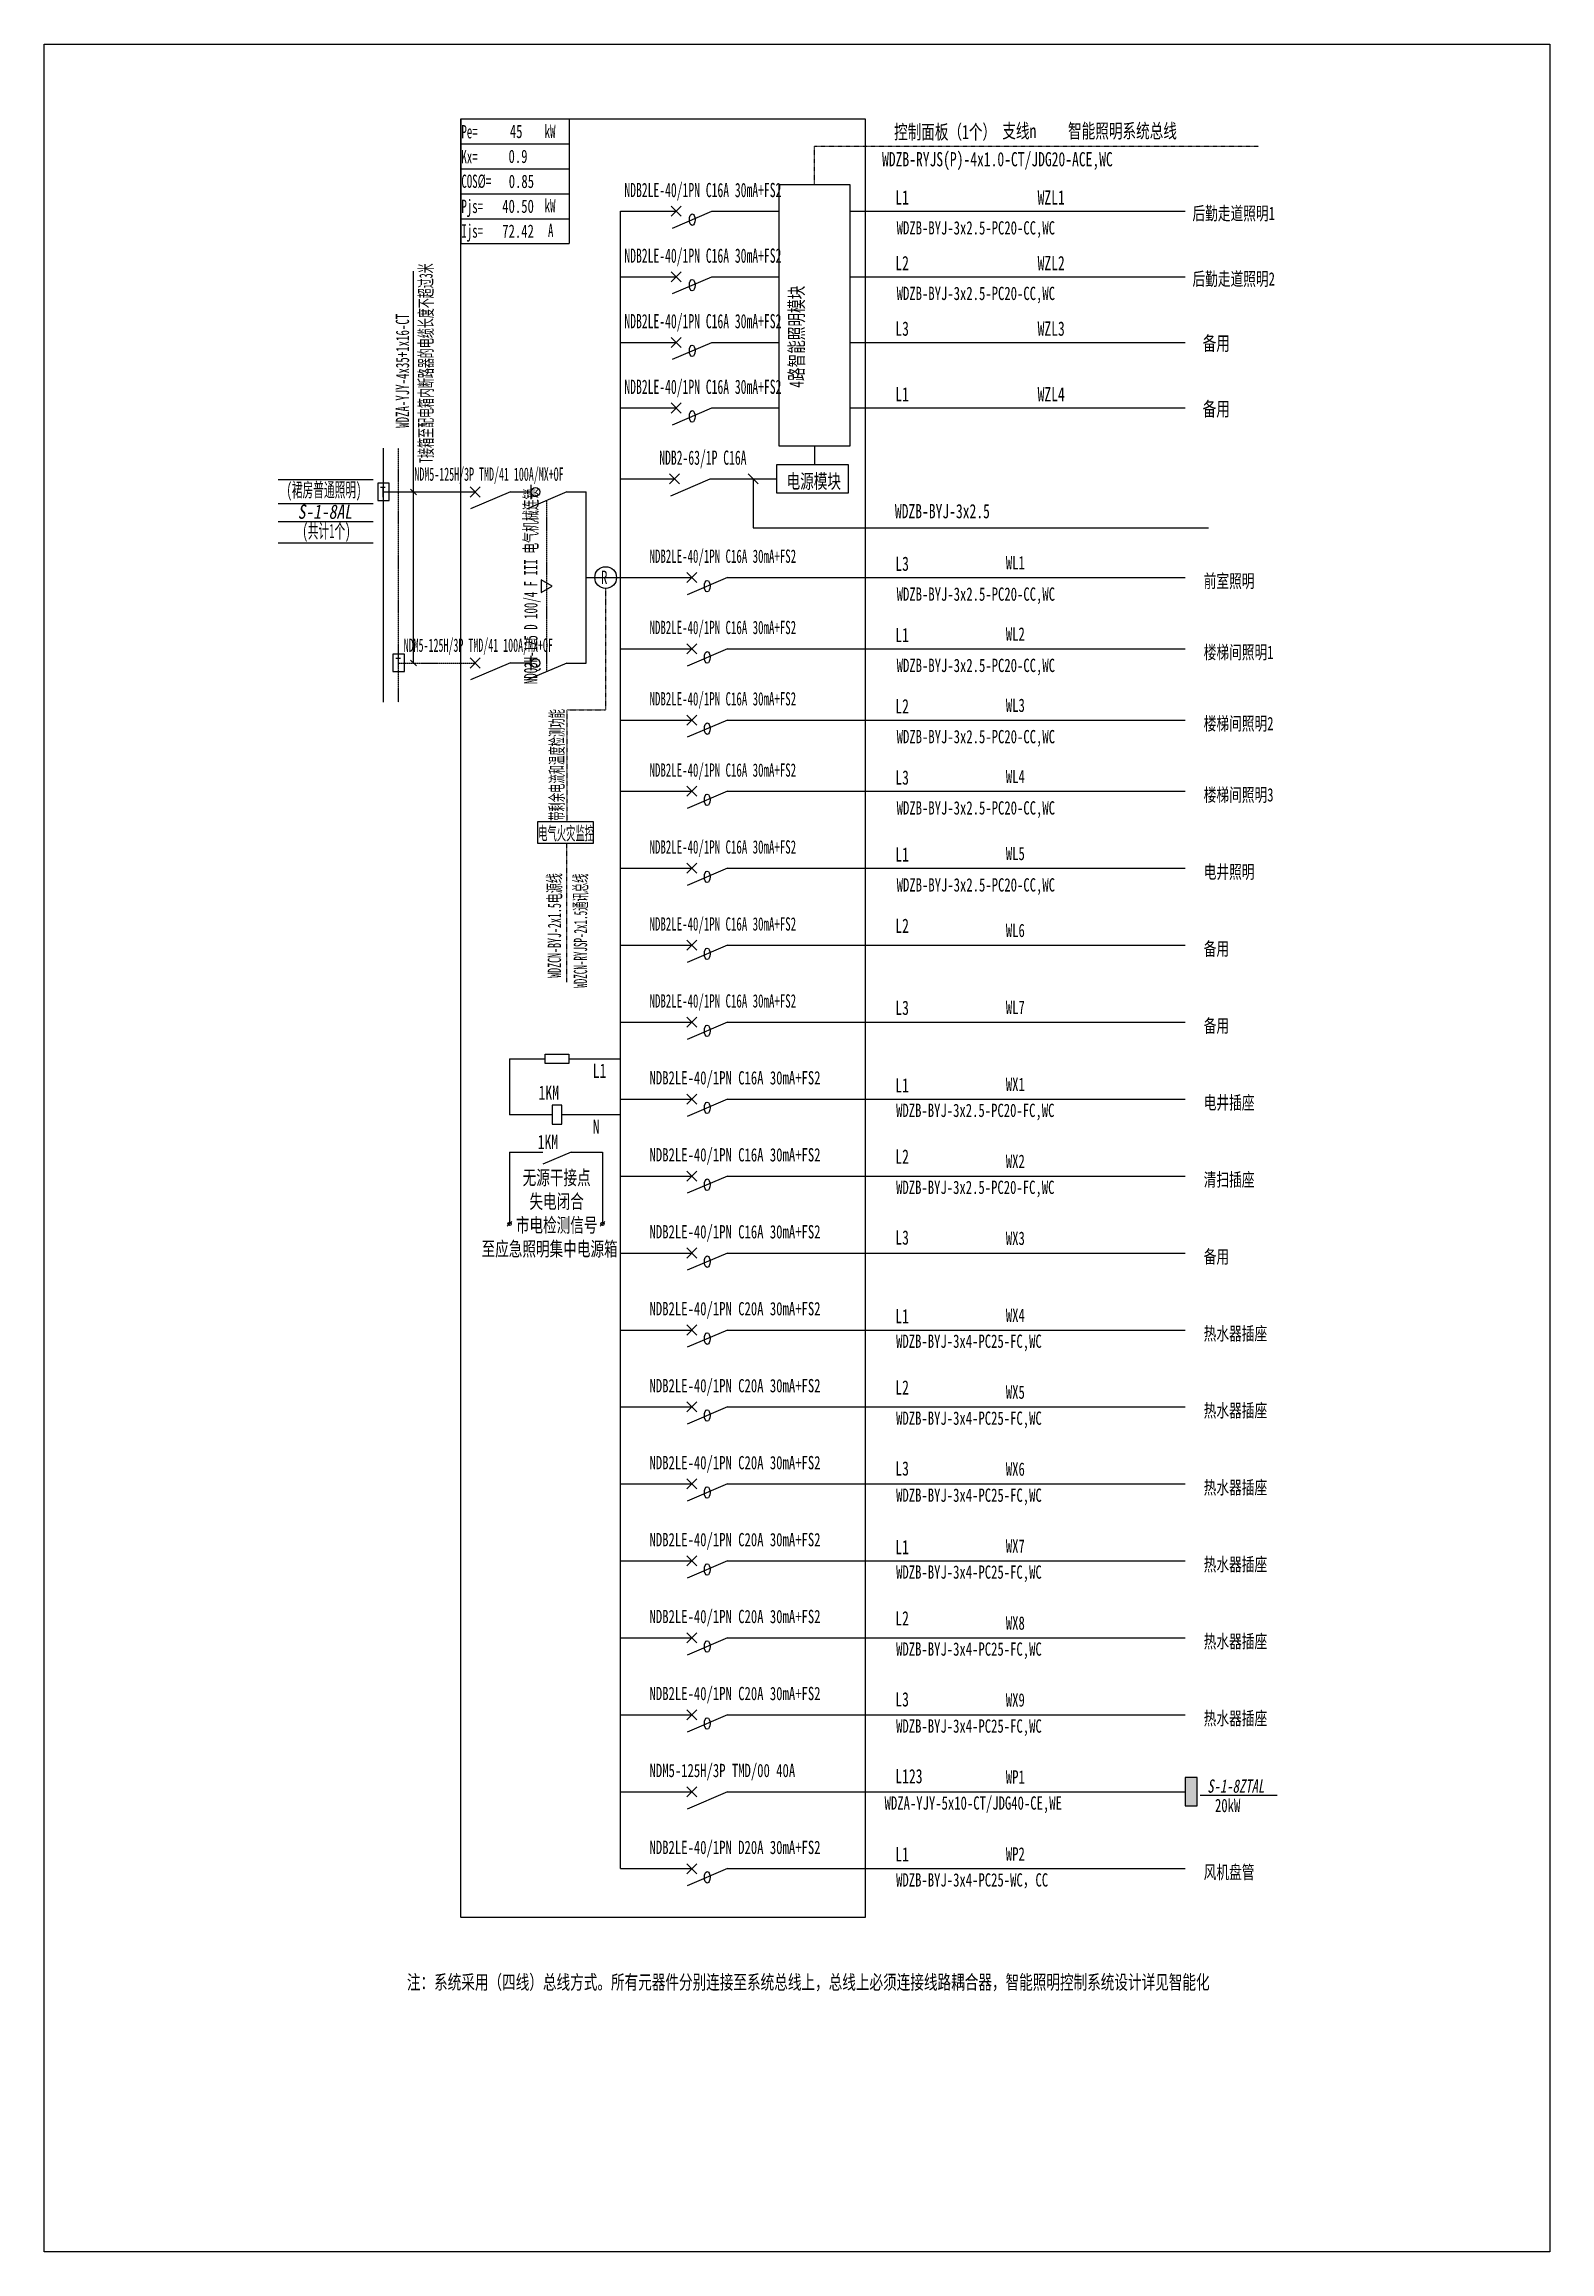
# Model space of a CAD drawing. Extents: x 262508 to 264351, y 363784 to 366486.
import ezdxf
from ezdxf.enums import TextEntityAlignment as Align

# ---------------------------------------------------------------- set-up
doc = ezdxf.new("R2010")
doc.units = 0
doc.header["$MEASUREMENT"] = 0
for name, pattern in [('DASH', [0.35, 0.25, -0.1]), ('DASHDOT', [1, 0.5, -0.25, 0, -0.25]), ('DASHDOT2', [0.5, 0.25, -0.125, 0, -0.125]), ('DASHDOTX2', [2, 1, -0.5, 0, -0.5]), ('DASHED', [0.75, 0.5, -0.25])]:
    doc.linetypes.add(name, pattern=pattern)
for name, color, linetype in [('D_E_Eqpm(强电设备)', 100, 'Continuous'), ('D_E_Eqpm（强电设备）', 100, 'Continuous'), ('D_E_Text(强电文字)', 51, 'Continuous'), ('D_E_Text（强电文字）', 51, 'Continuous'), ('D_E_Tray（强电普通桥架）', 51, 'Continuous'), ('D_E_Wire(强电线缆)', 10, 'Continuous'), ('D_E_WireEm（强电应急照明线缆）', 10, 'DASHED'), ('D_E_Wire（强电线缆）', 10, 'Continuous'), ('D_El_Eqpm（弱电设备）', 100, 'Continuous'), ('D_El_Text（弱电文字）', 51, 'Continuous'), ('DQ-漏电火灾', 80, 'Continuous'), ('DQ_Eqpm', 100, 'Continuous'), ('E_E_Eqpm（强电设备）', 100, 'Continuous'), ('E_E_Wire（强电线缆）', 10, 'Continuous'), ('FL04GGFW_E72-配电箱系统图-塔楼部分$0$D_E_Text（强电文字）', 51, 'Continuous'), ('FL09U293_E72-地下室配电箱系统图$0$D_E_Eqpm（强电设备）', 100, 'Continuous'), ('系统图', 220, 'Continuous')]:
    doc.layers.add(name, color=color, linetype=linetype)
doc.styles.add('FL04GGFW_E72-配电箱系统图-塔楼部分$0$电气', font='', dxfattribs={"width": 0.7})
doc.styles.add('电气', font='', dxfattribs={"width": 0.7})
doc.styles.add('电气箱', font='simhei.ttf', dxfattribs={"width": 0.8, "oblique": 10})
doc.styles.get('FL04GGFW_E72-配电箱系统图-塔楼部分$0$电气').set_extended_font_data('SimSun')
doc.styles.get('电气').set_extended_font_data('SimSun')

msp = doc.modelspace()

# ---------------------------------------------------------------- hatches: boundary and pattern name
at = {"layer": 'D_E_Eqpm（强电设备）'}
msp.add_hatch(color=51, dxfattribs=at).paths.add_polyline_path([(263904.8, 364365), (263919.3, 364365), (263919.3, 364330.1), (263904.8, 364330.1)])

# ---------------------------------------------------------------- linework, layer by layer
at = {"linetype": 'DASHED'}
for p, q in [((263018.2, 366394.5, 0), (263513.1, 366394.5, 0)), ((263018.2, 364193.8, 0), (263018.2, 366394.5, 0)), ((263513.1, 366394.5, 0), (263513.1, 364193.8, 0)), ((263513.1, 364193.8, 0), (263018.2, 364193.8, 0))]:
    msp.add_line(p, q, dxfattribs=at)
for p, q in [((262794.5, 365953.1, 0), (262910.8, 365953.1, 0)), ((262794.5, 365923.8, 0), (262910.8, 365923.8, 0)), ((262794.5, 365902, 0), (262910.8, 365902, 0)), ((262794.5, 365875.7, 0), (262910.8, 365875.7, 0))]:
    msp.add_line(p, q)
at = {"layer": 'D_E_Eqpm(强电设备)'}
for p, q in [((263029.3, 365931.8, 0), (263041.6, 365944.2, 0)), ((263041.6, 365931.8, 0), (263029.3, 365944.2, 0)), ((263029.3, 365722.5, 0), (263041.6, 365734.9, 0)), ((263041.6, 365722.5, 0), (263029.3, 365734.9, 0))]:
    msp.add_line(p, q, dxfattribs=at)
at = {"layer": 'D_E_Eqpm（强电设备）'}
for p, q in [((263494.5, 366314, 0), (263407.3, 366314, 0)), ((263407.3, 366314, 0), (263407.3, 365994.6, 0)), ((263494.5, 365994.6, 0), (263494.5, 366314, 0)), ((263407.3, 365994.6, 0), (263494.5, 365994.6, 0)), ((263104.2, 365929.3, 0), (263104.2, 365946.7, 0)), ((263405, 365971.5, 0), (263492.3, 365971.5, 0)), ((263405, 365936.6, 0), (263405, 365971.5, 0)), ((263492.3, 365971.5, 0), (263492.3, 365936.6, 0)), ((263147.8, 365938, 0), (263098.6, 365916.9, 0)), ((263492.3, 365936.6, 0), (263405, 365936.6, 0)), ((263294.5, 365827.2, 0), (263306.8, 365839.5, 0)), ((263306.8, 365827.2, 0), (263294.5, 365839.5, 0)), ((263129.9, 365822.8, 0), (263116.5, 365830.6, 0)), ((263116.5, 365830.6, 0), (263116.5, 365815, 0)), ((263116.5, 365815, 0), (263129.9, 365822.8, 0)), ((263344.3, 365833.3, 0), (263295.1, 365812.2, 0)), ((263104.2, 365720, 0), (263104.2, 365737.4, 0)), ((263294.5, 365740, 0), (263306.8, 365752.3, 0)), ((263306.8, 365740, 0), (263294.5, 365752.3, 0)), ((263344.3, 365746.1, 0), (263295.1, 365725, 0)), ((263147.8, 365728.7, 0), (263098.6, 365707.6, 0)), ((263294.5, 365652.8, 0), (263306.8, 365665.1, 0)), ((263306.8, 365652.8, 0), (263294.5, 365665.1, 0)), ((263344.3, 365658.9, 0), (263295.1, 365637.8, 0)), ((263294.5, 365565.6, 0), (263306.8, 365577.9, 0)), ((263306.8, 365565.6, 0), (263294.5, 365577.9, 0)), ((263344.3, 365571.7, 0), (263295.1, 365550.6, 0)), ((263294.5, 365471.4, 0), (263306.8, 365483.7, 0)), ((263306.8, 365471.4, 0), (263294.5, 365483.7, 0)), ((263344.3, 365477.6, 0), (263295.1, 365456.4, 0)), ((263294.5, 365377.2, 0), (263306.8, 365389.5, 0)), ((263306.8, 365377.2, 0), (263294.5, 365389.5, 0)), ((263344.3, 365383.4, 0), (263295.1, 365362.3, 0)), ((263294.5, 365283, 0), (263306.8, 365295.4, 0)), ((263306.8, 365283, 0), (263294.5, 365295.4, 0)), ((263344.3, 365289.2, 0), (263295.1, 365268.1, 0)), ((263121.2, 365250.1, 0), (263150.2, 365250.1, 0)), ((263121.2, 365238.5, 0), (263121.2, 365250.1, 0)), ((263150.2, 365250.1, 0), (263150.2, 365238.5, 0)), ((263150.2, 365238.5, 0), (263121.2, 365238.5, 0)), ((263294.5, 365188.9, 0), (263306.8, 365201.2, 0)), ((263306.8, 365188.9, 0), (263294.5, 365201.2, 0)), ((263344.3, 365195, 0), (263295.1, 365173.9, 0)), ((263141.5, 365187.5, 0), (263129.9, 365187.5, 0)), ((263129.9, 365187.5, 0), (263129.9, 365164.3, 0)), ((263129.9, 365164.3, 0), (263141.5, 365164.3, 0)), ((263141.5, 365164.3, 0), (263141.5, 365187.5, 0)), ((263152.9, 365130.1, 0), (263118.5, 365115.4, 0)), ((263294.5, 365094.7, 0), (263306.8, 365107, 0)), ((263306.8, 365094.7, 0), (263294.5, 365107, 0)), ((263344.3, 365100.9, 0), (263295.1, 365079.8, 0)), ((263074.9, 365039.7, 0), (263080.5, 365045.2, 0)), ((263188.5, 365039.7, 0), (263194.1, 365045.2, 0)), ((263294.5, 365000.5, 0), (263306.8, 365012.9, 0)), ((263306.8, 365000.5, 0), (263294.5, 365012.9, 0)), ((263344.3, 365006.7, 0), (263295.1, 364985.6, 0)), ((263294.5, 364906.4, 0), (263306.8, 364918.7, 0)), ((263306.8, 364906.4, 0), (263294.5, 364918.7, 0)), ((263344.3, 364912.5, 0), (263295.1, 364891.4, 0)), ((263294.5, 364812.2, 0), (263306.8, 364824.5, 0)), ((263306.8, 364812.2, 0), (263294.5, 364824.5, 0)), ((263344.3, 364818.4, 0), (263295.1, 364797.3, 0)), ((263294.5, 364718, 0), (263306.8, 364730.4, 0)), ((263306.8, 364718, 0), (263294.5, 364730.4, 0)), ((263344.3, 364724.2, 0), (263295.1, 364703.1, 0)), ((263294.5, 364623.9, 0), (263306.8, 364636.2, 0)), ((263306.8, 364623.9, 0), (263294.5, 364636.2, 0)), ((263344.3, 364630, 0), (263295.1, 364608.9, 0)), ((263294.5, 364529.7, 0), (263306.8, 364542, 0)), ((263306.8, 364529.7, 0), (263294.5, 364542, 0)), ((263344.3, 364535.9, 0), (263295.1, 364514.8, 0)), ((263294.5, 364435.5, 0), (263306.8, 364447.9, 0)), ((263306.8, 364435.5, 0), (263294.5, 364447.9, 0)), ((263344.3, 364441.7, 0), (263295.1, 364420.6, 0)), ((263294.5, 364341.4, 0), (263306.8, 364353.7, 0)), ((263306.8, 364341.4, 0), (263294.5, 364353.7, 0)), ((263344.3, 364347.5, 0), (263295.1, 364326.4, 0)), ((263294.5, 364247.2, 0), (263306.8, 364259.5, 0)), ((263306.8, 364247.2, 0), (263294.5, 364259.5, 0)), ((263344.3, 364253.4, 0), (263295.1, 364232.2, 0))]:
    msp.add_line(p, q, dxfattribs=at)
at = {"layer": 'D_E_Eqpm（强电设备）', "linetype": 'DASH'}
msp.add_line((263123.2, 365718.1, 0), (263123.2, 365927.4, 0), dxfattribs=at)
at = {"layer": 'D_E_Eqpm（强电设备）', "elevation": 0}
msp.add_lwpolyline([(263919.3, 364330.1), (263919.3, 364365), (263904.8, 364365), (263904.8, 364330.1)], close=True, dxfattribs=at)
at = {"layer": 'D_E_Eqpm（强电设备）'}
for centre, radius in [((263109.5, 365938, 0), 5.3), ((263109.5, 365728.7, 0), 5.3), ((263077.7, 365042.4, 0), 2.09), ((263191.3, 365042.4, 0), 2.09)]:
    msp.add_circle(centre, radius, dxfattribs=at)
for centre in [(263301.3, 366271.2, 0), (263301.3, 366191, 0), (263301.3, 366110.7, 0), (263301.3, 366030.5, 0), (263319.7, 365822.8, 0), (263319.7, 365735.6, 0), (263319.7, 365648.4, 0), (263319.7, 365561.2, 0), (263319.7, 365467, 0), (263319.7, 365372.8, 0), (263319.7, 365278.7, 0), (263319.7, 365184.5, 0), (263319.7, 365090.3, 0), (263319.7, 364996.2, 0), (263319.7, 364902, 0), (263319.7, 364807.8, 0), (263319.7, 364713.6, 0), (263319.7, 364619.5, 0), (263319.7, 364525.3, 0), (263319.7, 364431.1, 0), (263319.7, 364242.8, 0)]:
    msp.add_ellipse(centre, major_axis=(0, 7.02), ratio=0.500475, dxfattribs=at)
at = {"layer": 'D_E_Text(强电文字)', "color": 51}
for p, q in [((262960.2, 365728.7, 0), (262960.2, 366208.4, 0)), ((262956.6, 365941.6, 0), (262963.9, 365934.4, 0)), ((262956.6, 365732.3, 0), (262963.9, 365725.1, 0))]:
    msp.add_line(p, q, dxfattribs=at)
at = {"layer": 'D_E_Text（强电文字）'}
for p, q in [((263018.2, 366394.5, 0), (263150.5, 366394.5, 0)), ((263018.2, 366394.5, 0), (263018.2, 366241.9, 0)), ((263150.5, 366394.5, 0), (263150.5, 366241.9, 0)), ((263018.2, 366364, 0), (263150.5, 366364, 0)), ((263018.2, 366333.4, 0), (263150.5, 366333.4, 0)), ((263018.2, 366302.9, 0), (263150.5, 366302.9, 0)), ((263018.2, 366272.4, 0), (263150.5, 366272.4, 0)), ((263018.2, 366241.9, 0), (263150.5, 366241.9, 0)), ((264017.2, 364343, 0), (263923.1, 364343, 0))]:
    msp.add_line(p, q, dxfattribs=at)
at = {"layer": 'D_E_Wire(强电线缆)'}
for p, q in [((263213.5, 364253.4, 0), (263213.5, 366281.5, 0)), ((262923.3, 365680.7, 0), (262923.3, 365991.8, 0)), ((262923.3, 365938, 0), (263035.5, 365938, 0))]:
    msp.add_line(p, q, dxfattribs=at)
at = {"layer": 'D_E_Wire(强电线缆)', "color": 10}
for p, q in [((263213.5, 366281.5, 0), (263281.8, 366281.5, 0)), ((263325.4, 366281.5, 0), (263407.3, 366281.5, 0)), ((263494.5, 366281.5, 0), (263904.8, 366281.5, 0)), ((263213.5, 366201.3, 0), (263281.8, 366201.3, 0)), ((263325.4, 366201.3, 0), (263407.3, 366201.3, 0)), ((263494.5, 366201.3, 0), (263904.8, 366201.3, 0)), ((263213.5, 366121, 0), (263281.8, 366121, 0)), ((263325.4, 366121, 0), (263407.3, 366121, 0)), ((263494.5, 366121, 0), (263904.8, 366121, 0)), ((263213.5, 366040.8, 0), (263281.8, 366040.8, 0)), ((263325.4, 366040.8, 0), (263407.3, 366040.8, 0)), ((263494.5, 366040.8, 0), (263904.8, 366040.8, 0)), ((263213.5, 365954, 0), (263279.5, 365954, 0)), ((263323.1, 365954, 0), (263405, 365954, 0)), ((263344.3, 365571.7, 0), (263486.7, 365571.7, 0)), ((263486.7, 365571.7, 0), (263904.8, 365571.7, 0))]:
    msp.add_line(p, q, dxfattribs=at)
at = {"layer": 'D_E_Wire(强电线缆)', "linetype": 'DASH'}
for p, q in [((262941.9, 365680.7, 0), (262941.9, 365991.8, 0)), ((262941.9, 365728.7, 0), (263035.5, 365728.7, 0))]:
    msp.add_line(p, q, dxfattribs=at)
at = {"layer": 'D_E_WireEm（强电应急照明线缆）'}
msp.add_line((263104.2, 365728.7, 0), (263078.2, 365728.7, 0), dxfattribs=at)
at = {"layer": 'D_E_Wire（强电线缆）', "linetype": 'DASHDOT2'}
for p, q in [((263450.9, 366361.1, 0), (263994.3, 366361.1, 0)), ((263450.9, 366314, 0), (263450.9, 366361.1, 0))]:
    msp.add_line(p, q, dxfattribs=at)
at = {"layer": 'D_E_Wire（强电线缆）'}
for p, q in [((263078.9, 365938.3, 0), (263104.2, 365938, 0)), ((263147.8, 365938, 0), (263171.3, 365938, 0)), ((263171.3, 365728.7, 0), (263171.3, 365938, 0)), ((263171.3, 365833.3, 0), (263213.5, 365833.3, 0)), ((263213.5, 365833.3, 0), (263300.7, 365833.3, 0)), ((263344.3, 365833.3, 0), (263904.8, 365833.3, 0)), ((263213.5, 365746.1, 0), (263300.7, 365746.1, 0)), ((263344.3, 365746.1, 0), (263904.8, 365746.1, 0)), ((263147.8, 365728.7, 0), (263171.3, 365728.7, 0)), ((263213.5, 365658.9, 0), (263300.7, 365658.9, 0)), ((263344.3, 365658.9, 0), (263904.8, 365658.9, 0)), ((263213.5, 365571.7, 0), (263300.7, 365571.7, 0)), ((263213.5, 365477.6, 0), (263300.7, 365477.6, 0)), ((263344.3, 365477.6, 0), (263904.8, 365477.6, 0)), ((263213.5, 365383.4, 0), (263300.7, 365383.4, 0)), ((263344.3, 365383.4, 0), (263904.8, 365383.4, 0)), ((263213.5, 365289.2, 0), (263300.7, 365289.2, 0)), ((263344.3, 365289.2, 0), (263904.8, 365289.2, 0)), ((263213.5, 365195, 0), (263300.7, 365195, 0)), ((263344.3, 365195, 0), (263904.8, 365195, 0)), ((263213.5, 365100.9, 0), (263300.7, 365100.9, 0)), ((263344.3, 365100.9, 0), (263904.8, 365100.9, 0)), ((263213.5, 365006.7, 0), (263300.7, 365006.7, 0)), ((263344.3, 365006.7, 0), (263904.8, 365006.7, 0)), ((263213.5, 364912.5, 0), (263300.7, 364912.5, 0)), ((263344.3, 364912.5, 0), (263904.8, 364912.5, 0)), ((263213.5, 364818.4, 0), (263300.7, 364818.4, 0)), ((263344.3, 364818.4, 0), (263904.8, 364818.4, 0)), ((263213.5, 364724.2, 0), (263300.7, 364724.2, 0)), ((263344.3, 364724.2, 0), (263904.8, 364724.2, 0)), ((263213.5, 364630, 0), (263300.7, 364630, 0)), ((263344.3, 364630, 0), (263904.8, 364630, 0)), ((263213.5, 364535.9, 0), (263300.7, 364535.9, 0)), ((263344.3, 364535.9, 0), (263904.8, 364535.9, 0)), ((263213.5, 364441.7, 0), (263300.7, 364441.7, 0)), ((263344.3, 364441.7, 0), (263904.8, 364441.7, 0)), ((263213.5, 364347.5, 0), (263300.7, 364347.5, 0)), ((263344.3, 364347.5, 0), (263904.8, 364347.5, 0)), ((263213.5, 364253.4, 0), (263300.7, 364253.4, 0)), ((263344.3, 364253.4, 0), (263904.8, 364253.4, 0))]:
    msp.add_line(p, q, dxfattribs=at)
at = {"layer": 'D_E_Wire（强电线缆）', "ltscale": 3.5}
for p, q in [((263077.7, 365244.3, 0), (263121.2, 365244.3, 0)), ((263077.7, 365244.3, 0), (263077.7, 365175.9, 0)), ((263150.2, 365244.3, 0), (263213.5, 365244.3, 0)), ((263129.9, 365175.9, 0), (263077.7, 365175.9, 0)), ((263213.5, 365175.9, 0), (263141.5, 365175.9, 0)), ((263077.7, 365130.1, 0), (263118.5, 365130.1, 0)), ((263077.7, 365130.1, 0), (263077.7, 365044.5, 0)), ((263152.9, 365130.1, 0), (263191.3, 365130.1, 0)), ((263191.3, 365130.1, 0), (263191.3, 365044.5, 0))]:
    msp.add_line(p, q, dxfattribs=at)
at = {"layer": 'D_El_Eqpm（弱电设备）', "color": 3}
for p, q in [((263112.3, 365534.7, 0), (263180.2, 365534.7, 0)), ((263112.3, 365508, 0), (263112.3, 365534.7, 0)), ((263180.2, 365534.7, 0), (263180.2, 365508, 0)), ((263180.2, 365508, 0), (263112.3, 365508, 0)), ((263180.2, 365508, 0), (263112.3, 365508, 0))]:
    msp.add_line(p, q, dxfattribs=at)
at = {"layer": 'DQ-漏电火灾', "linetype": 'DASHDOT', "ltscale": 0.5}
for p, q in [((263195.3, 365820, 0), (263195.3, 365671.5, 0)), ((263147.7, 365671.5, 0), (263147.7, 365534.7, 0)), ((263147.7, 365671.5, 0), (263195.3, 365671.5, 0)), ((263147.7, 365338.2, 0), (263147.7, 365508, 0))]:
    msp.add_line(p, q, dxfattribs=at)
at = {"layer": 'DQ-漏电火灾', "color": 3}
msp.add_circle((263195.3, 365833.3, 0), 13.3, dxfattribs=at)
at = {"layer": 'DQ_Eqpm'}
for p, q in [((262930.3, 365948.7, 0), (262916.3, 365948.7, 0)), ((262916.3, 365948.7, 0), (262916.3, 365927.7, 0)), ((262930.3, 365927.7, 0), (262930.3, 365948.7, 0)), ((262916.3, 365927.7, 0), (262930.3, 365927.7, 0)), ((262948.9, 365739.4, 0), (262934.9, 365739.4, 0)), ((262934.9, 365739.4, 0), (262934.9, 365718.4, 0)), ((262948.9, 365718.4, 0), (262948.9, 365739.4, 0)), ((262934.9, 365718.4, 0), (262948.9, 365718.4, 0))]:
    msp.add_line(p, q, dxfattribs=at)
at = {"layer": 'E_E_Eqpm（强电设备）', "color": 100}
for p, q in [((263275.6, 366275.4, 0), (263287.9, 366287.7, 0)), ((263287.9, 366275.4, 0), (263275.6, 366287.7, 0)), ((263277.3, 366260.9, 0), (263325.4, 366281.5, 0)), ((263275.6, 366195.1, 0), (263287.9, 366207.5, 0)), ((263287.9, 366195.1, 0), (263275.6, 366207.5, 0)), ((263277.3, 366180.7, 0), (263325.4, 366201.3, 0)), ((263275.6, 366114.9, 0), (263287.9, 366127.2, 0)), ((263287.9, 366114.9, 0), (263275.6, 366127.2, 0)), ((263277.3, 366100.4, 0), (263325.4, 366121, 0)), ((263275.6, 366034.6, 0), (263287.9, 366047, 0)), ((263287.9, 366034.6, 0), (263275.6, 366047, 0)), ((263277.3, 366020.2, 0), (263325.4, 366040.8, 0)), ((263273.3, 365947.8, 0), (263285.7, 365960.2, 0)), ((263285.7, 365947.8, 0), (263273.3, 365960.2, 0)), ((263275, 365933.4, 0), (263323.1, 365954, 0))]:
    msp.add_line(p, q, dxfattribs=at)
at = {"layer": 'E_E_Wire（强电线缆）'}
msp.add_line((263450.9, 365994.6, 0), (263450.9, 365971.5, 0), dxfattribs=at)
at = {"layer": 'FL04GGFW_E72-配电箱系统图-塔楼部分$0$D_E_Text（强电文字）'}
for p, q in [((263382, 365947.8, 0), (263369.7, 365960.2, 0)), ((263375.8, 365954, 0), (263375.8, 365894.3, 0)), ((263375.8, 365894.3, 0), (263933, 365894.3, 0))]:
    msp.add_line(p, q, dxfattribs=at)
at = {"layer": 'FL09U293_E72-地下室配电箱系统图$0$D_E_Eqpm（强电设备）'}
for p, q in [((263078.9, 365938.3, 0), (263029.8, 365917.3, 0)), ((263078.9, 365729, 0), (263029.8, 365708, 0))]:
    msp.add_line(p, q, dxfattribs=at)
at = {"layer": '系统图', "ltscale": 9973.992009}
msp.add_lwpolyline([(262508, 366486), (264351, 366486), (264351, 363784.5), (262508, 363784.5)], close=True, dxfattribs=at)

# ---------------------------------------------------------------- texts
at = {"layer": 'D_E_Text(强电文字)', "style": 'FL04GGFW_E72-配电箱系统图-塔楼部分$0$电气', "width": 0.6}
for s, p in [('NDB2LE-40/1PN C16A 30mA+FS2', (263314.3, 366298.8, 0)), ('NDB2LE-40/1PN C16A 30mA+FS2', (263314.3, 366218.5, 0)), ('NDB2LE-40/1PN C16A 30mA+FS2', (263314.3, 366138.3, 0)), ('NDB2LE-40/1PN C16A 30mA+FS2', (263314.3, 366058, 0)), ('NDB2-63/1P C16A', (263314.3, 365971.3, 0))]:
    msp.add_text(s, height=17.442, dxfattribs=at).set_placement(p, align=Align.CENTER)
at = {"layer": 'D_E_Text(强电文字)', "color": 51, "style": 'FL04GGFW_E72-配电箱系统图-塔楼部分$0$电气', "width": 0.7}
for s, p in [('L1', (263549.9, 366289.7, 0)), ('L2', (263549.9, 366209.4, 0)), ('L3', (263549.9, 366129.2, 0)), ('L1', (263549.9, 366048.9, 0)), ('L3', (263549.9, 365841.5, 0)), ('L1', (263549.9, 365754.3, 0)), ('L2', (263549.9, 365667.1, 0)), ('L3', (263549.9, 365579.9, 0)), ('L1', (263549.9, 365485.7, 0)), ('L2', (263549.9, 365398.5, 0)), ('L3', (263549.9, 365298.1, 0)), ('L1', (263549.9, 365203.2, 0)), ('L2', (263549.9, 365116, 0)), ('L3', (263549.9, 365017, 0)), ('L1', (263549.9, 364920.7, 0)), ('L2', (263549.9, 364833.5, 0)), ('L3', (263549.9, 364734.4, 0)), ('L1', (263549.9, 364638.2, 0)), ('L2', (263549.9, 364551, 0)), ('L3', (263549.9, 364451.9, 0)), ('L123', (263549.9, 364357.8, 0)), ('L1', (263549.9, 364262.3, 0))]:
    msp.add_text(s, height=17.44, dxfattribs=at).set_placement(p)
at = {"layer": 'D_E_Text(强电文字)', "style": 'FL04GGFW_E72-配电箱系统图-塔楼部分$0$电气', "width": 0.7}
for s, height, p in [('WZL1', 17.44, (263724, 366289.7, 0)), ('WDZB-BYJ-3x2.5-PC20-CC,WC', 16.279, (263551.5, 366253.1, 0)), ('WZL2', 17.44, (263724, 366209.4, 0)), ('WDZB-BYJ-3x2.5-PC20-CC,WC', 16.279, (263551.5, 366172.9, 0)), ('WZL3', 17.44, (263724, 366129.2, 0)), ('WZL4', 17.44, (263724, 366048.9, 0)), ('WDZB-BYJ-3x2.5', 17.442, (263549.3, 365905.8, 0)), ('WDZB-BYJ-3x2.5-PC20-CC,WC', 16.279, (263551.5, 365804.9, 0)), ('WDZB-BYJ-3x2.5-PC20-CC,WC', 16.279, (263551.5, 365717.7, 0)), ('WDZB-BYJ-3x2.5-PC20-CC,WC', 16.279, (263551.5, 365630.5, 0)), ('WDZB-BYJ-3x2.5-PC20-CC,WC', 16.279, (263551.5, 365543.3, 0)), ('WDZB-BYJ-3x2.5-PC20-CC,WC', 16.279, (263551.5, 365449.1, 0)), ('注：系统采用（四线）总线方式。所有元器件分别连接至系统总线上，总线上必须连接线路耦合器，智能照明控制系统设计详见智能化', 17.442, (262952, 364105.8, 0))]:
    msp.add_text(s, height=height, dxfattribs=at).set_placement(p)
at = {"layer": 'D_E_Text(强电文字)', "color": 51, "style": '电气'}
for s, width, p in [('T接箱至配电箱内断路器的电缆长度不超过3米', 0.55, (262983.4, 365973.6, 0)), ('WDZA-YJY-4x35+1x16-CT', 0.6, (262954.7, 366016.5, 0))]:
    msp.add_text(s, height=16.279, rotation=90, dxfattribs=dict(at, width=width)).set_placement(p)
at = {"layer": 'D_E_Text(强电文字)', "color": 51, "style": '电气', "width": 0.7}
for p in [(263942.7, 366111.2, 0), (263942.7, 366030.9, 0)]:
    msp.add_text('备用', height=17.44, dxfattribs=at).set_placement(p, align=Align.CENTER)
at = {"layer": 'D_E_Text（强电文字）', "linetype": 'Continuous', "style": '电气', "width": 0.6}
for s, height, p in [('Pe=', 16.28, (263018.7, 366370.7, 0)), ('kW', 16.28, (263120.6, 366371.3, 0)), ('Kx=', 16.28, (263018.7, 366340.1, 0)), ('COS%%C=', 16.28, (263018.7, 366310.1, 0)), ('Pjs=', 16.28, (263018.7, 366279.4, 0)), ('kW', 16.28, (263120.6, 366280.4, 0)), ('Ijs=', 16.28, (263018.7, 366249.2, 0)), ('A', 16.3, (263124.7, 366249.9, 0))]:
    msp.add_text(s, height=height, dxfattribs=at).set_placement(p)
at = {"layer": 'D_E_Text（强电文字）', "style": '电气'}
for s, height, width, p in [('45', 16.28, 0.7, (263078, 366371.1, 0)), ('0.9', 16.28, 0.7, (263076.4, 366340.6, 0)), (' 0.85', 16.28, 0.7, (263068.9, 366310, 0)), ('后勤走道照明1', 16.28, 0.7, (263913.5, 366270.8, 0)), ('后勤走道照明2', 16.28, 0.7, (263913.5, 366190.6, 0)), ('电源模块', 17.44, 0.7, (263416.7, 365942.4, 0)), ('NDB2LE-40/1PN C16A 30mA+FS2', 16.279, 0.6, (263249, 365851.3, 0)), ('WL1', 16.28, 0.7, (263685.1, 365843.3, 0)), ('前室照明', 16.28, 0.7, (263927.3, 365820.9, 0)), ('NDB2LE-40/1PN C16A 30mA+FS2', 16.279, 0.6, (263249, 365764.1, 0)), ('WL2', 16.28, 0.7, (263685.1, 365756.1, 0)), ('楼梯间照明1', 16.28, 0.7, (263927.3, 365733.7, 0)), ('NDB2LE-40/1PN C16A 30mA+FS2', 16.279, 0.6, (263249, 365676.8, 0)), ('WL3', 16.28, 0.7, (263685.1, 365668.9, 0)), ('楼梯间照明2', 16.28, 0.7, (263927.3, 365646.5, 0)), ('NDB2LE-40/1PN C16A 30mA+FS2', 16.279, 0.6, (263249, 365589.6, 0)), ('WL4', 16.28, 0.7, (263685.1, 365581.7, 0)), ('楼梯间照明3', 16.28, 0.7, (263927.3, 365559.3, 0)), ('NDB2LE-40/1PN C16A 30mA+FS2', 16.279, 0.6, (263249, 365495.5, 0)), ('WL5', 16.28, 0.7, (263685.1, 365487.5, 0)), ('电井照明', 16.28, 0.7, (263927.3, 365465.1, 0)), ('NDB2LE-40/1PN C16A 30mA+FS2', 16.279, 0.6, (263249, 365401.3, 0)), ('WL6', 16.28, 0.7, (263685.1, 365393.4, 0)), ('备用', 16.28, 0.7, (263927.3, 365370.9, 0)), ('NDB2LE-40/1PN C16A 30mA+FS2', 16.279, 0.6, (263249, 365307.1, 0)), ('WL7', 16.28, 0.7, (263685.1, 365299.2, 0)), ('备用', 16.28, 0.7, (263927.3, 365276.7, 0)), ('NDB2LE-40/1PN C16A 30mA+FS2', 16.279, 0.7, (263249, 365213, 0)), ('WX1', 16.28, 0.7, (263685.1, 365205, 0)), ('WDZB-BYJ-3x2.5-PC20-FC,WC', 16.279, 0.7, (263550.8, 365173.2, 0)), ('电井插座', 16.28, 0.7, (263927.3, 365182.6, 0)), ('NDB2LE-40/1PN C16A 30mA+FS2', 16.279, 0.7, (263249, 365118.8, 0)), ('WX2', 16.28, 0.7, (263685.1, 365110.9, 0)), ('WDZB-BYJ-3x2.5-PC20-FC,WC', 16.279, 0.7, (263550.8, 365079, 0)), ('清扫插座', 16.28, 0.7, (263927.3, 365088.4, 0)), ('NDB2LE-40/1PN C16A 30mA+FS2', 16.279, 0.7, (263249, 365024.6, 0)), ('WX3', 16.28, 0.7, (263685.1, 365016.7, 0)), ('备用', 16.28, 0.7, (263927.3, 364994.2, 0)), ('NDB2LE-40/1PN C20A 30mA+FS2', 16.279, 0.7, (263249, 364930.5, 0)), ('WX4', 16.28, 0.7, (263685.1, 364922.5, 0)), ('热水器插座', 16.28, 0.7, (263927.3, 364900.1, 0)), ('WDZB-BYJ-3x4-PC25-FC,WC', 16.279, 0.7, (263550.8, 364890.7, 0)), ('NDB2LE-40/1PN C20A 30mA+FS2', 16.279, 0.7, (263249, 364836.3, 0)), ('WX5', 16.28, 0.7, (263685.1, 364828.4, 0)), ('WDZB-BYJ-3x4-PC25-FC,WC', 16.279, 0.7, (263550.8, 364796.5, 0)), ('热水器插座', 16.28, 0.7, (263927.3, 364805.9, 0)), ('NDB2LE-40/1PN C20A 30mA+FS2', 16.279, 0.7, (263249, 364742.1, 0)), ('WX6', 16.28, 0.7, (263685.1, 364734.2, 0)), ('热水器插座', 16.28, 0.7, (263927.3, 364711.7, 0)), ('WDZB-BYJ-3x4-PC25-FC,WC', 16.279, 0.7, (263550.8, 364702.3, 0)), ('NDB2LE-40/1PN C20A 30mA+FS2', 16.279, 0.7, (263249, 364647.9, 0)), ('WX7', 16.28, 0.7, (263685.1, 364640, 0)), ('WDZB-BYJ-3x4-PC25-FC,WC', 16.279, 0.7, (263550.8, 364608.2, 0)), ('热水器插座', 16.28, 0.7, (263927.3, 364617.6, 0)), ('NDB2LE-40/1PN C20A 30mA+FS2', 16.279, 0.7, (263249, 364553.8, 0)), ('WX8', 16.28, 0.7, (263685.1, 364545.8, 0)), ('热水器插座', 16.28, 0.7, (263927.3, 364523.4, 0)), ('WDZB-BYJ-3x4-PC25-FC,WC', 16.279, 0.7, (263550.8, 364514, 0)), ('NDB2LE-40/1PN C20A 30mA+FS2', 16.279, 0.7, (263249, 364459.6, 0)), ('WX9', 16.28, 0.7, (263685.1, 364451.7, 0)), ('WDZB-BYJ-3x4-PC25-FC,WC', 16.279, 0.7, (263550.8, 364419.8, 0)), ('热水器插座', 16.28, 0.7, (263927.3, 364429.2, 0)), ('NDM5-125H/3P TMD/00 40A', 16.279, 0.7, (263249, 364365.4, 0)), ('WP1', 16.28, 0.7, (263685.1, 364357.5, 0)), ('WDZA-YJY-5x10-CT/JDG40-CE,WE', 16.279, 0.7, (263536.7, 364325.6, 0)), ('20kW', 16.28, 0.7, (263941.1, 364322.6, 0)), ('NDB2LE-40/1PN D20A 30mA+FS2', 16.279, 0.7, (263249, 364271.3, 0)), ('WP2', 16.28, 0.7, (263685.1, 364263.3, 0)), ('WDZB-BYJ-3x4-PC25-WC，CC', 16.279, 0.7, (263550.8, 364231.5, 0)), ('风机盘管', 16.28, 0.7, (263927.3, 364240.9, 0))]:
    msp.add_text(s, height=height, dxfattribs=dict(at, width=width)).set_placement(p)
at = {"layer": 'D_E_Text（强电文字）', "color": 200, "style": '电气', "width": 0.7}
for s, p in [('40.50', (263068.7, 366279.5, 0)), ('72.42', (263068.7, 366249, 0))]:
    msp.add_text(s, height=16.28, dxfattribs=at).set_placement(p)
at = {"layer": 'D_E_Text（强电文字）', "style": '电气'}
for s, height, width, p in [('(裙房普通照明)', 17.44, 0.55, (262850.5, 365939.6, 0)), ('NDM5-125H/3P TMD/41 100A/MX+OF', 16.279, 0.55, (263052.5, 365958.5, 0)), ('(共计1个)', 17.44, 0.55, (262853.6, 365889.3, 0)), ('NDM5-125H/3P TMD/41 100A/MX+OF', 16.279, 0.55, (263039.4, 365749.2, 0)), ('电气火灾监控', 16.28, 0.5, (263146.9, 365520.7, 0))]:
    msp.add_text(s, height=height, dxfattribs=dict(at, width=width)).set_placement(p, align=Align.MIDDLE)
at = {"layer": 'D_E_Text（强电文字）', "style": '电气箱', "oblique": 10, "width": 0.8}
msp.add_text('S-1-8AL', height=17.44, dxfattribs=at).set_placement((262851.6, 365913.9, 0), align=Align.MIDDLE)
at = {"layer": 'D_E_Text（强电文字）', "style": '电气', "width": 0.6}
msp.add_text('NDQ3H-125 D 100/4 F III 电气机械连锁', height=16.279, rotation=90, dxfattribs=at).set_placement((263104.4, 365822.6, 0), align=Align.MIDDLE)
at = {"layer": 'D_E_Text（强电文字）', "color": 51, "style": '电气', "width": 0.7}
for s, height, p in [('L1', 17.44, (263179.5, 365221.1, 0)), ('1KM', 17.44, (263113.2, 365194.2, 0)), ('N', 17.4, (263179.5, 365152.7, 0)), ('1KM', 17.44, (263112.2, 365134, 0))]:
    msp.add_text(s, height=height, dxfattribs=at).set_placement(p)
for s, p in [('无源干接点', (263135.3, 365099, 0)), ('失电闭合', (263135.3, 365069.9, 0)), ('市电检测信号', (263135.3, 365040.9, 0)), ('至应急照明集中电源箱', (263126.7, 365011.8, 0))]:
    msp.add_text(s, height=17.44, dxfattribs=at).set_placement(p, align=Align.MIDDLE_CENTER)
at = {"layer": 'D_E_Tray（强电普通桥架）', "linetype": 'DASHDOTX2', "style": '电气箱', "oblique": 10, "width": 0.7}
msp.add_text('S-1-8ZTAL', height=16.28, dxfattribs=at).set_placement((263931.7, 364346.3, 0))
at = {"layer": 'D_El_Text（弱电文字）', "color": 1, "style": '电气', "width": 0.5}
msp.add_text('带剩余电流和温度检测功能', height=16.279, rotation=90, dxfattribs=at).set_placement((263143.6, 365535.6, 0))
at = {"layer": 'D_El_Text（弱电文字）', "style": '电气'}
for s, width, p in [('WDZCN-BYJ-2x1.5电源线', 0.55, (263140.7, 365343.5, 0)), ('WDZCN-RYJSP-2x1.5通讯总线', 0.5, (263172.6, 365331.3, 0))]:
    msp.add_text(s, height=16.279, rotation=90, dxfattribs=dict(at, width=width)).set_placement(p)
at = {"layer": 'DQ-漏电火灾', "color": 50, "style": '电气', "width": 0.7}
msp.add_text('R', height=16.3, dxfattribs=at).set_placement((263189.7, 365825.4, 0))
at = {"layer": 'DQ_Eqpm', "color": 51, "style": '电气', "width": 0.8}
for p in [(262919.1, 365931.6, 0), (262937.7, 365722.3, 0)]:
    msp.add_text('T', height=12.8, dxfattribs=at).set_placement(p)
at = {"layer": 'FL04GGFW_E72-配电箱系统图-塔楼部分$0$D_E_Text（强电文字）', "style": 'FL04GGFW_E72-配电箱系统图-塔楼部分$0$电气', "width": 0.7}
for s, height, p in [('控制面板（1个）', 17.44, (263548.3, 366369.9, 0)), ('支线n', 17.44, (263680.8, 366371.1, 0)), ('智能照明系统总线', 17.44, (263761.3, 366371.1, 0)), ('WDZB-RYJS(P)-4x1.0-CT/JDG20-ACE,WC', 17.442, (263533.6, 366336.5, 0))]:
    msp.add_text(s, height=height, dxfattribs=at).set_placement(p)
msp.add_text('4路智能照明模块', height=17.44, rotation=90, dxfattribs=at).set_placement((263437.6, 366065.5, 0))

doc.saveas('drawing.dxf')
